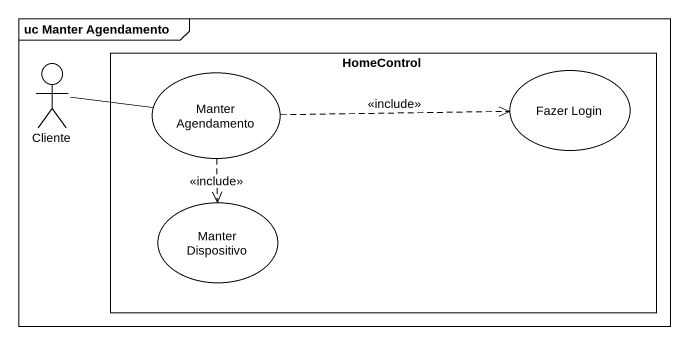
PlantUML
@startuml
mainframe uc Manter Agendamento
actor Cliente
rectangle HomeControl {
  usecase "Manter Agendamento" as Manter_Agendamento
  usecase "Fazer Login" as Fazer_Login
  usecase "Manter Dispositivo" as Manter_Dispositivo
}
Cliente -right- Manter_Agendamento
Manter_Agendamento .right.> Fazer_Login : <<include>>
Manter_Agendamento ..> Manter_Dispositivo : <<include>>
@enduml
